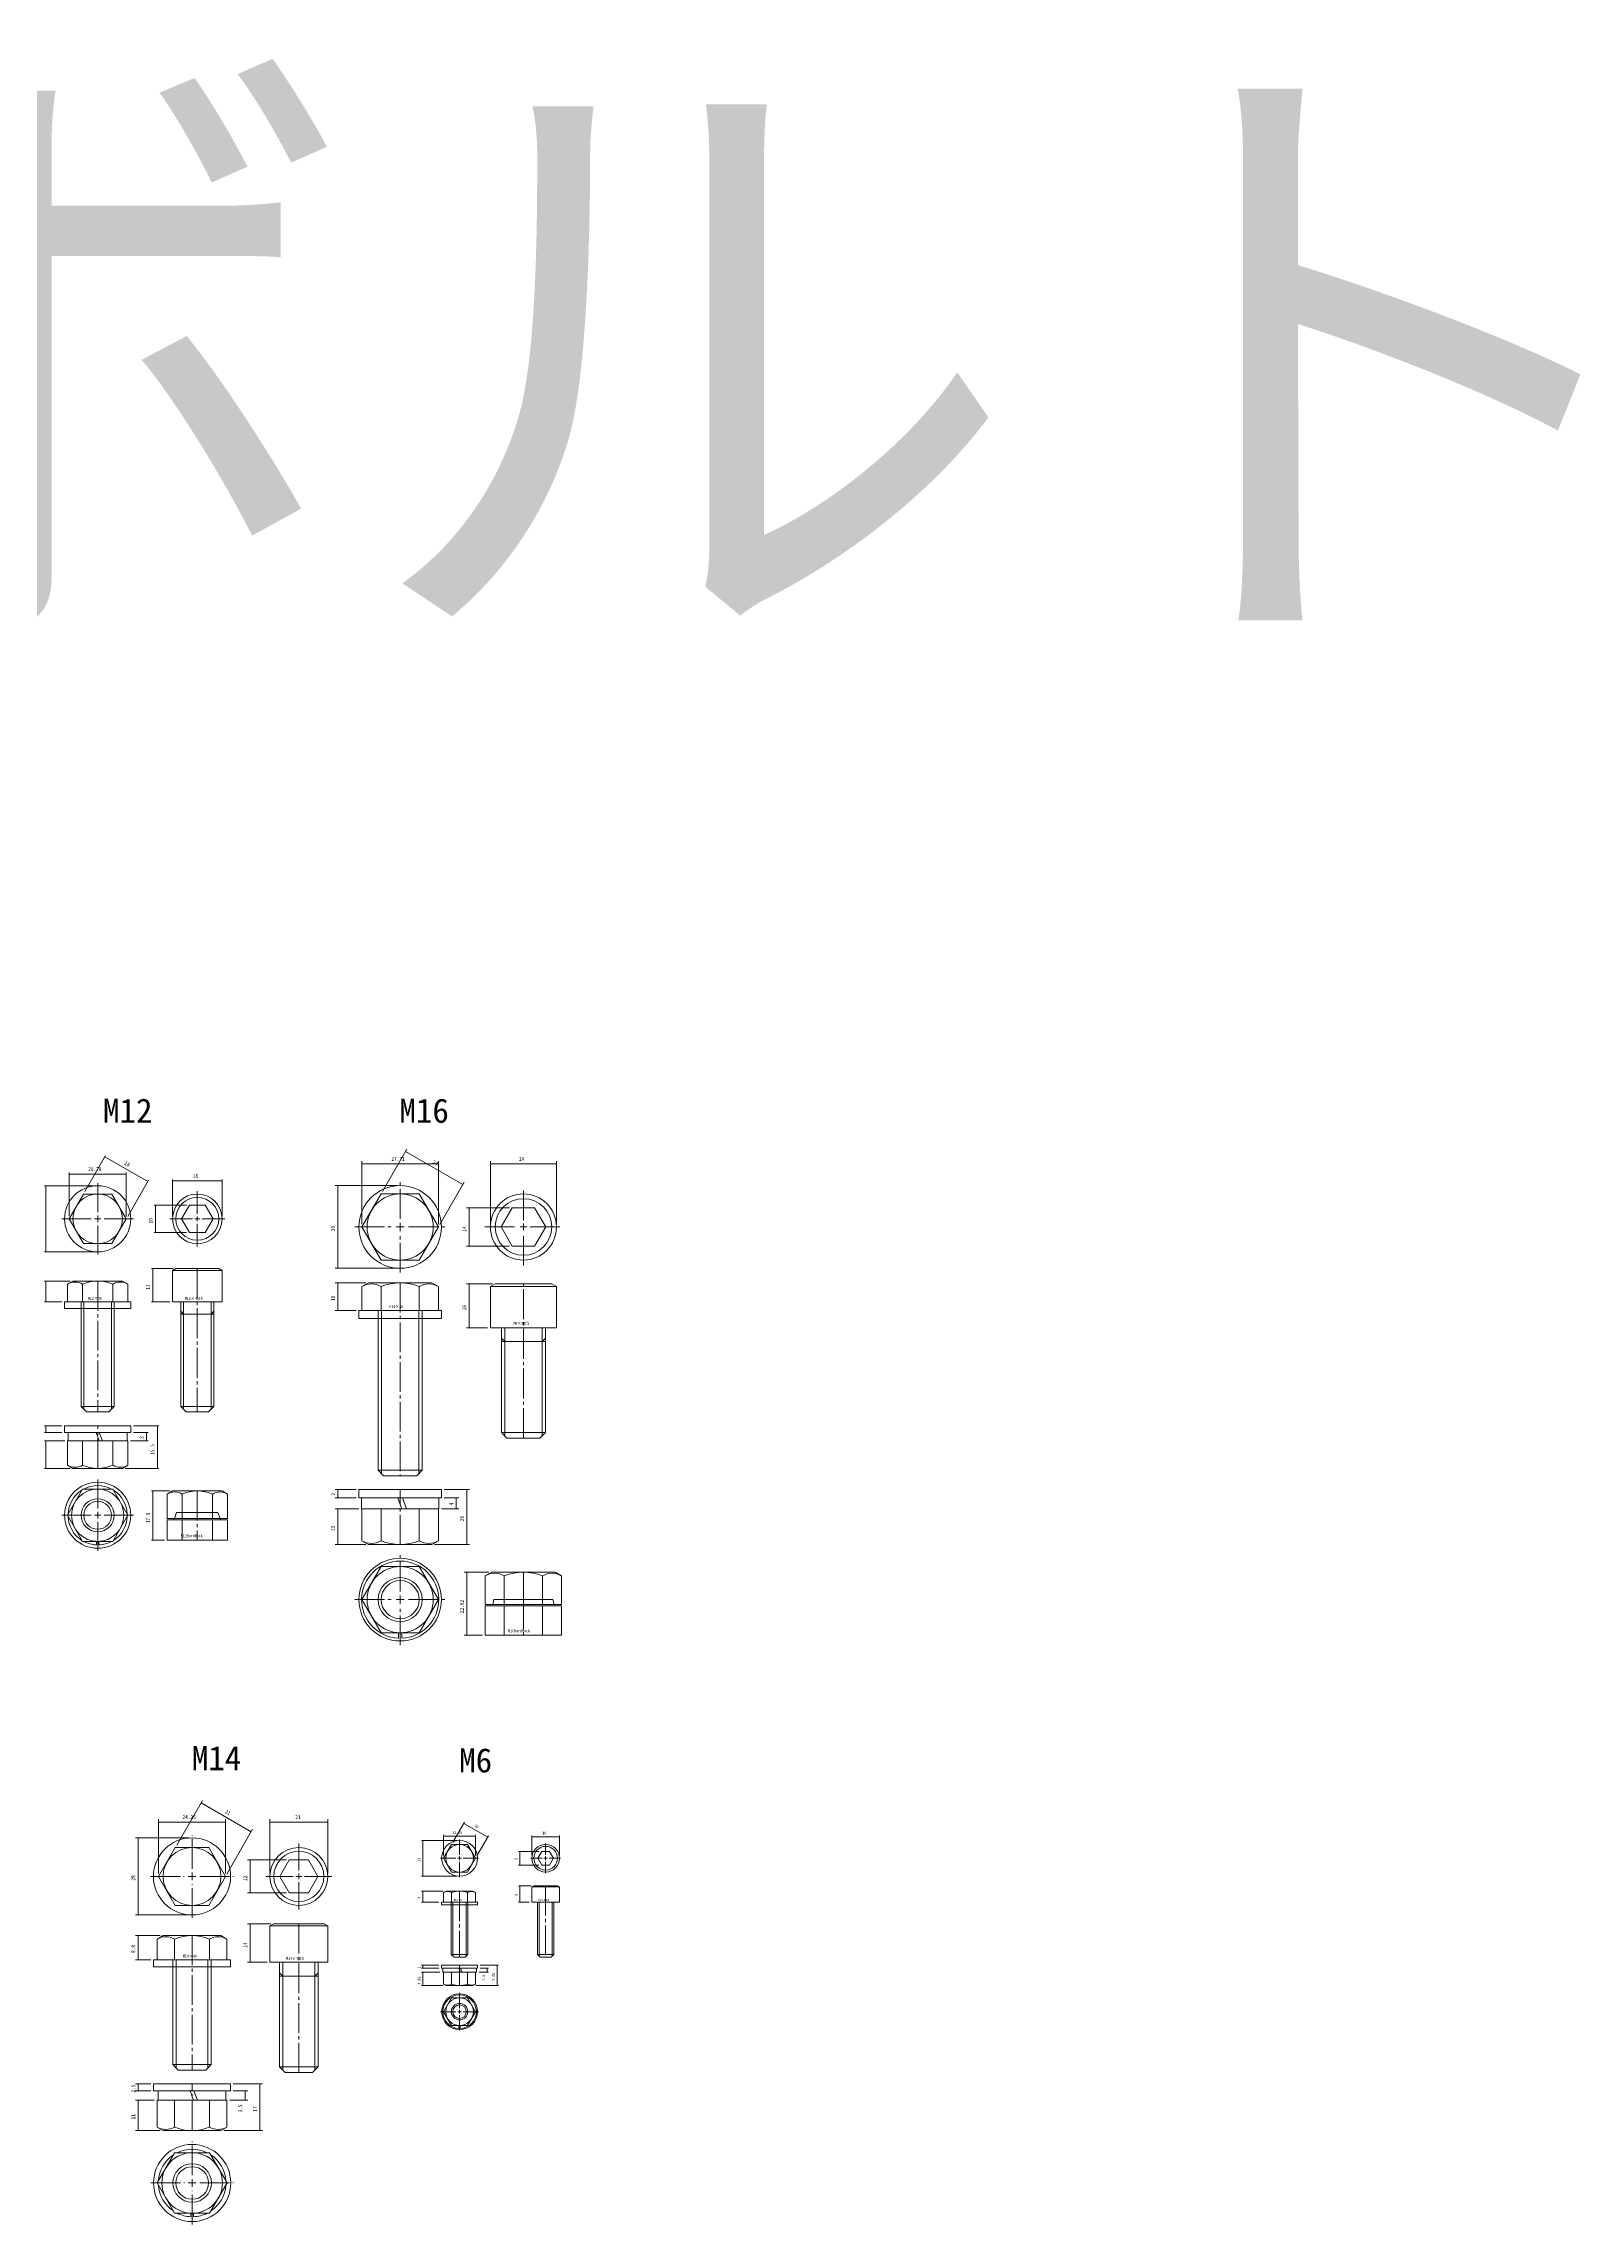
# Model space of a CAD drawing. Units: millimetres at full size. Extents: x -5218 to 5218, y -4308 to 3712.
# Drawn here: x 1266 to 1824, y 1688 to 2479 of the extents above; entities that cross this region are included whole.
import ezdxf
from ezdxf.enums import TextEntityAlignment as Align

# ---------------------------------------------------------------- set-up
doc = ezdxf.new("R2010")
doc.units = ezdxf.units.MM
doc.header["$LTSCALE"] = 1.2
doc.linetypes.add('CHAIN2', pattern=[12, 9, -1, 1, -1])
for name, color, linetype, lineweight in [('0-1_01_外形線', 134, 'Continuous', 9), ('0-2_03_かくれ線', 5, 'Continuous', 9), ('0-3_04_中心線', 4, 'CHAIN2', 9), ('0-4_02_細線', 6, 'Continuous', 9), ('0-5_10_補助線', 1, 'Continuous', 9), ('0-C_07_寸法線', 3, 'Continuous', 9)]:
    doc.layers.add(name, color=color, linetype=linetype, lineweight=lineweight)
doc.layers.add('0-A_06_文字', color=134, linetype='Continuous')
doc.styles.add('ＭＳ ゴシック', font='')
doc.styles.add('ＭＳ Ｐゴシック', font='')
doc.styles.get('ＭＳ ゴシック').set_extended_font_data('MS Gothic')
doc.styles.get('ＭＳ Ｐゴシック').set_extended_font_data('MS PGothic')

# ---------------------------------------------------------------- blocks, each defined once
blk = doc.blocks.new('U111')
at = {"layer": '0-3_04_中心線'}
for p, q in [((-6.859, 0), (-1.3, 0)), ((0, 1.3), (0, 6.859)), ((1.3, 0), (6.859, 0)), ((0, -6.859), (0, -1.3))]:
    blk.add_line(p, q, dxfattribs=at)
at = {"layer": '0-3_04_中心線', "linetype": 'Continuous'}
for p, q in [((-0.65, 0), (0.65, 0)), ((0, -0.65), (0, 0.65))]:
    blk.add_line(p, q, dxfattribs=at)
blk = doc.blocks.new('U112')
at = {"layer": '0-3_04_中心線'}
for p, q in [((-6.859, 0), (-1.3, 0)), ((0, 1.3), (0, 6.859)), ((1.3, 0), (6.859, 0)), ((0, -6.859), (0, -1.3))]:
    blk.add_line(p, q, dxfattribs=at)
at = {"layer": '0-3_04_中心線', "linetype": 'Continuous'}
for p, q in [((-0.65, 0), (0.65, 0)), ((0, -0.65), (0, 0.65))]:
    blk.add_line(p, q, dxfattribs=at)
blk = doc.blocks.new('U113')
at = {"layer": '0-3_04_中心線'}
for p, q in [((-5.359, 0), (-1.3, 0)), ((0, 1.3), (0, 5.359)), ((1.3, 0), (5.359, 0)), ((0, -5.359), (0, -1.3))]:
    blk.add_line(p, q, dxfattribs=at)
at = {"layer": '0-3_04_中心線', "linetype": 'Continuous'}
for p, q in [((-0.65, 0), (0.65, 0)), ((0, -0.65), (0, 0.65))]:
    blk.add_line(p, q, dxfattribs=at)
blk = doc.blocks.new('U94')
at = {"layer": '0-3_04_中心線'}
for p, q in [((0, 2.4), (0, 12.968)), ((-12.968, 0), (-2.4, 0)), ((2.4, 0), (12.968, 0)), ((0, -12.968), (0, -2.4))]:
    blk.add_line(p, q, dxfattribs=at)
at = {"layer": '0-3_04_中心線', "linetype": 'Continuous'}
for p, q in [((-1.2, 0), (1.2, 0)), ((0, -1.2), (0, 1.2))]:
    blk.add_line(p, q, dxfattribs=at)
blk = doc.blocks.new('U95')
at = {"layer": '0-3_04_中心線'}
for p, q in [((0, 2.4), (0, 12.968)), ((-12.968, 0), (-2.4, 0)), ((2.4, 0), (12.968, 0)), ((0, -12.968), (0, -2.4))]:
    blk.add_line(p, q, dxfattribs=at)
at = {"layer": '0-3_04_中心線', "linetype": 'Continuous'}
for p, q in [((-1.2, 0), (1.2, 0)), ((0, -1.2), (0, 1.2))]:
    blk.add_line(p, q, dxfattribs=at)
blk = doc.blocks.new('U93')
at = {"layer": '0-3_04_中心線'}
for p, q in [((0, 1.8), (0, 10)), ((-10, 0), (-1.8, 0)), ((1.8, 0), (10, 0)), ((0, -10), (0, -1.8))]:
    blk.add_line(p, q, dxfattribs=at)
at = {"layer": '0-3_04_中心線', "linetype": 'Continuous'}
for p, q in [((-0.9, 0), (0.9, 0)), ((0, -0.9), (0, 0.9))]:
    blk.add_line(p, q, dxfattribs=at)
blk = doc.blocks.new('U100')
at = {"layer": '0-3_04_中心線'}
for p, q in [((0, 2.8), (0, 15.028)), ((-15.028, 0), (-2.8, 0)), ((2.8, 0), (15.028, 0)), ((0, -15.028), (0, -2.8))]:
    blk.add_line(p, q, dxfattribs=at)
at = {"layer": '0-3_04_中心線', "linetype": 'Continuous'}
for p, q in [((-1.4, 0), (1.4, 0)), ((0, -1.4), (0, 1.4))]:
    blk.add_line(p, q, dxfattribs=at)
blk = doc.blocks.new('U101')
at = {"layer": '0-3_04_中心線'}
for p, q in [((0, 2.8), (0, 15.028)), ((-15.028, 0), (-2.8, 0)), ((2.8, 0), (15.028, 0)), ((0, -15.028), (0, -2.8))]:
    blk.add_line(p, q, dxfattribs=at)
at = {"layer": '0-3_04_中心線', "linetype": 'Continuous'}
for p, q in [((-1.4, 0), (1.4, 0)), ((0, -1.4), (0, 1.4))]:
    blk.add_line(p, q, dxfattribs=at)
blk = doc.blocks.new('U102')
at = {"layer": '0-3_04_中心線'}
for p, q in [((0, 2.1), (0, 12)), ((-12, 0), (-2.1, 0)), ((2.1, 0), (12, 0)), ((0, -12), (0, -2.1))]:
    blk.add_line(p, q, dxfattribs=at)
at = {"layer": '0-3_04_中心線', "linetype": 'Continuous'}
for p, q in [((-1.05, 0), (1.05, 0)), ((0, -1.05), (0, 1.05))]:
    blk.add_line(p, q, dxfattribs=at)
blk = doc.blocks.new('U105')
at = {"layer": '0-3_04_中心線'}
for p, q in [((0, 3), (0, 16.5)), ((-16.5, 0), (-3, 0)), ((3, 0), (16.5, 0)), ((0, -16.5), (0, -3))]:
    blk.add_line(p, q, dxfattribs=at)
at = {"layer": '0-3_04_中心線', "linetype": 'Continuous'}
for p, q in [((-1.5, 0), (1.5, 0)), ((0, -1.5), (0, 1.5))]:
    blk.add_line(p, q, dxfattribs=at)
blk = doc.blocks.new('U106')
at = {"layer": '0-3_04_中心線'}
for p, q in [((0, 3), (0, 16.5)), ((-16.5, 0), (-3, 0)), ((3, 0), (16.5, 0)), ((0, -16.5), (0, -3))]:
    blk.add_line(p, q, dxfattribs=at)
at = {"layer": '0-3_04_中心線', "linetype": 'Continuous'}
for p, q in [((-1.5, 0), (1.5, 0)), ((0, -1.5), (0, 1.5))]:
    blk.add_line(p, q, dxfattribs=at)
blk = doc.blocks.new('U107')
at = {"layer": '0-3_04_中心線'}
for p, q in [((0, 2.4), (0, 14)), ((-14, 0), (-2.4, 0)), ((2.4, 0), (14, 0)), ((0, -14), (0, -2.4))]:
    blk.add_line(p, q, dxfattribs=at)
at = {"layer": '0-3_04_中心線', "linetype": 'Continuous'}
for p, q in [((-1.2, 0), (1.2, 0)), ((0, -1.2), (0, 1.2))]:
    blk.add_line(p, q, dxfattribs=at)

msp = doc.modelspace()

# ---------------------------------------------------------------- linework, layer by layer
at = {"layer": '0-1_01_外形線'}
for p, q in [((1312.608, 2034.157), (1313.82, 2034.857)), ((1330.608, 2034.157), (1312.608, 2034.157)), ((1312.608, 2022.857), (1312.608, 2034.157)), ((1329.396, 2034.857), (1313.82, 2034.857)), ((1330.608, 2034.157), (1329.396, 2034.857)), ((1330.608, 2022.857), (1330.608, 2034.157)), ((1274.474, 2029.22), (1276.444, 2030.357)), ((1274.474, 2022.857), (1274.474, 2029.22)), ((1294.444, 2030.357), (1276.444, 2030.357)), ((1279.959, 2022.857), (1279.959, 2029.22)), ((1290.929, 2022.857), (1290.929, 2029.22)), ((1296.414, 2029.22), (1294.444, 2030.357)), ((1296.414, 2022.857), (1296.414, 2029.22)), ((1381.37, 2028.358), (1383.727, 2029.719)), ((1381.37, 2019.719), (1381.37, 2028.358)), ((1406.727, 2029.719), (1383.727, 2029.719)), ((1388.298, 2019.719), (1388.298, 2028.358)), ((1402.155, 2019.719), (1402.155, 2028.358)), ((1409.083, 2028.358), (1406.727, 2029.719)), ((1409.083, 2019.719), (1409.083, 2028.358)), ((1427.957, 2028.374), (1429.689, 2029.374)), ((1427.957, 2013.374), (1427.957, 2028.374)), ((1451.957, 2028.374), (1427.957, 2028.374)), ((1450.224, 2029.374), (1429.689, 2029.374)), ((1451.957, 2028.374), (1450.224, 2029.374)), ((1451.957, 2013.374), (1451.957, 2028.374)), ((1330.608, 2022.857), (1312.608, 2022.857)), ((1410.227, 2019.719), (1380.227, 2019.719)), ((1410.227, 2016.719), (1410.227, 2019.719)), ((1451.957, 2013.374), (1427.957, 2013.374)), ((1279.444, 1989.857), (1279.444, 1984.857)), ((1291.444, 1989.857), (1291.444, 1984.857)), ((1315.608, 1989.857), (1315.608, 1984.857)), ((1327.608, 1989.857), (1327.608, 1984.857)), ((1279.444, 1984.857), (1281.444, 1982.857)), ((1291.444, 1984.857), (1279.444, 1984.857)), ((1289.444, 1982.857), (1281.444, 1982.857)), ((1291.444, 1984.857), (1289.444, 1982.857)), ((1315.608, 1984.857), (1317.608, 1982.857)), ((1327.608, 1984.857), (1315.608, 1984.857)), ((1325.608, 1982.857), (1317.608, 1982.857)), ((1327.608, 1984.857), (1325.608, 1982.857)), ((1431.957, 1980.374), (1431.957, 1975.374)), ((1447.957, 1980.374), (1447.957, 1975.374)), ((1297.444, 1977.857), (1273.444, 1977.857)), ((1273.444, 1975.357), (1273.444, 1977.857)), ((1274.474, 1972.357), (1274.474, 1963.494)), ((1274.474, 1972.357), (1296.414, 1972.357)), ((1274.694, 1975.357), (1274.694, 1972.357)), ((1279.959, 1972.357), (1279.959, 1963.494)), ((1284.844, 1975.357), (1285.936, 1972.357)), ((1286.044, 1975.357), (1287.136, 1972.357)), ((1290.929, 1972.357), (1290.929, 1963.494)), ((1296.194, 1972.357), (1296.194, 1975.357)), ((1296.414, 1972.357), (1296.414, 1963.494)), ((1431.957, 1975.374), (1433.957, 1973.374)), ((1447.957, 1975.374), (1431.957, 1975.374)), ((1445.957, 1973.374), (1433.957, 1973.374)), ((1447.957, 1975.374), (1445.957, 1973.374)), ((1274.474, 1963.494), (1276.444, 1962.357)), ((1296.414, 1963.494), (1294.444, 1962.357)), ((1387.227, 1966.719), (1387.227, 1961.719)), ((1403.227, 1966.719), (1403.227, 1961.719)), ((1276.444, 1962.357), (1294.444, 1962.357)), ((1387.227, 1961.719), (1389.227, 1959.719)), ((1403.227, 1961.719), (1387.227, 1961.719)), ((1401.227, 1959.719), (1389.227, 1959.719)), ((1403.227, 1961.719), (1401.227, 1959.719)), ((1310.638, 1953.059), (1312.608, 1954.197)), ((1310.638, 1944.197), (1310.638, 1953.059)), ((1330.608, 1954.197), (1312.608, 1954.197)), ((1316.123, 1944.197), (1316.123, 1953.059)), ((1327.093, 1944.197), (1327.093, 1953.059)), ((1332.578, 1953.059), (1330.608, 1954.197)), ((1332.578, 1944.197), (1332.578, 1953.059)), ((1410.227, 1954.719), (1380.227, 1954.719)), ((1381.227, 1951.719), (1381.227, 1947.719)), ((1381.37, 1947.719), (1381.37, 1936.079)), ((1388.298, 1947.719), (1388.298, 1936.079)), ((1394.427, 1951.719), (1395.882, 1947.719)), ((1396.027, 1951.719), (1397.482, 1947.719)), ((1402.155, 1947.719), (1402.155, 1936.079)), ((1409.083, 1947.719), (1409.083, 1936.079)), ((1410.227, 1951.719), (1410.227, 1954.719)), ((1310.638, 1944.197), (1332.578, 1944.197)), ((1310.638, 1936.297), (1310.638, 1943.697)), ((1310.638, 1943.697), (1332.578, 1943.697)), ((1313.3, 1944.197), (1313.108, 1943.697)), ((1316.123, 1936.297), (1316.123, 1943.697)), ((1327.093, 1936.297), (1327.093, 1943.697)), ((1329.916, 1944.197), (1330.108, 1943.697)), ((1332.578, 1936.297), (1332.578, 1943.697)), ((1284.994, 1935.857), (1284.994, 1934.617)), ((1285.894, 1935.857), (1285.894, 1934.617)), ((1332.578, 1936.297), (1310.638, 1936.297)), ((1381.37, 1936.079), (1383.727, 1934.719)), ((1383.727, 1934.719), (1406.727, 1934.719)), ((1409.083, 1936.079), (1406.727, 1934.719)), ((1426.1, 1923.359), (1428.457, 1924.719)), ((1426.1, 1912.999), (1426.1, 1923.359)), ((1451.457, 1924.719), (1428.457, 1924.719)), ((1433.028, 1912.999), (1433.028, 1923.359)), ((1446.885, 1912.999), (1446.885, 1923.359)), ((1453.813, 1923.359), (1451.457, 1924.719)), ((1453.813, 1912.999), (1453.813, 1923.359)), ((1453.813, 1912.999), (1426.1, 1912.999)), ((1453.813, 1912.499), (1426.1, 1912.499)), ((1428.85, 1912.999), (1428.732, 1912.499)), ((1433.028, 1901.799), (1433.028, 1912.499)), ((1446.885, 1901.799), (1446.885, 1912.499)), ((1451.063, 1912.999), (1451.181, 1912.499)), ((1453.813, 1901.799), (1453.813, 1912.499)), ((1394.627, 1902.719), (1394.627, 1900.732)), ((1395.827, 1902.719), (1395.827, 1900.732)), ((1411.006, 1808.402), (1411.88, 1808.906)), ((1411.006, 1804.906), (1411.006, 1808.402)), ((1421.68, 1808.906), (1411.88, 1808.906)), ((1413.893, 1804.906), (1413.893, 1808.402)), ((1419.667, 1804.906), (1419.667, 1808.402)), ((1422.553, 1808.402), (1421.68, 1808.906)), ((1422.553, 1804.906), (1422.553, 1808.402)), ((1443.03, 1810.506), (1443.723, 1810.906)), ((1443.03, 1810.506), (1443.03, 1804.906)), ((1453.03, 1810.506), (1443.03, 1810.506)), ((1453.03, 1804.906), (1443.03, 1804.906)), ((1452.337, 1810.906), (1443.723, 1810.906)), ((1453.03, 1810.506), (1452.337, 1810.906)), ((1453.03, 1810.506), (1453.03, 1804.906)), ((1367.74, 1797.117), (1349.165, 1797.117)), ((1368.952, 1796.317), (1367.566, 1797.117)), ((1306.976, 1791.539), (1309.178, 1792.81)), ((1306.976, 1784.01), (1306.976, 1791.539)), ((1330.178, 1792.81), (1309.178, 1792.81)), ((1313.327, 1784.01), (1313.327, 1791.539)), ((1326.028, 1784.01), (1326.028, 1791.539)), ((1332.379, 1791.539), (1330.178, 1792.81)), ((1332.379, 1784.01), (1332.379, 1791.539)), ((1347.952, 1783.117), (1347.952, 1796.317)), ((1368.952, 1783.117), (1368.952, 1796.317)), ((1333.678, 1784.01), (1305.678, 1784.01)), ((1333.678, 1784.01), (1333.678, 1781.51)), ((1368.952, 1783.117), (1347.952, 1783.117)), ((1410.68, 1781.027), (1410.68, 1779.527)), ((1413.78, 1786.556), (1413.78, 1785.906)), ((1413.78, 1785.906), (1414.78, 1784.906)), ((1419.78, 1785.906), (1413.78, 1785.906)), ((1418.78, 1784.906), (1414.78, 1784.906)), ((1416.48, 1781.027), (1417.026, 1779.527)), ((1417.08, 1781.027), (1417.626, 1779.527)), ((1419.78, 1785.906), (1418.78, 1784.906)), ((1419.78, 1786.556), (1419.78, 1785.906)), ((1422.88, 1779.527), (1422.88, 1781.027)), ((1445.03, 1786.556), (1445.03, 1785.906)), ((1445.03, 1785.906), (1446.03, 1784.906)), ((1451.03, 1785.906), (1445.03, 1785.906)), ((1450.03, 1784.906), (1446.03, 1784.906)), ((1451.03, 1785.906), (1450.03, 1784.906)), ((1451.03, 1786.556), (1451.03, 1785.906)), ((1410.68, 1779.527), (1422.88, 1779.527)), ((1411.006, 1779.527), (1411.006, 1775.181)), ((1411.006, 1775.181), (1411.88, 1774.677)), ((1411.88, 1774.677), (1421.68, 1774.677)), ((1413.893, 1779.527), (1413.893, 1775.181)), ((1419.667, 1779.527), (1419.667, 1775.181)), ((1416.555, 1760.177), (1416.555, 1759.081)), ((1417.005, 1760.177), (1417.005, 1759.081)), ((1312.678, 1749.51), (1312.678, 1746.01)), ((1326.678, 1749.51), (1326.678, 1746.01)), ((1312.678, 1746.01), (1314.678, 1744.01)), ((1326.678, 1746.01), (1312.678, 1746.01)), ((1324.678, 1744.01), (1314.678, 1744.01)), ((1326.678, 1746.01), (1324.678, 1744.01)), ((1351.452, 1748.617), (1351.452, 1745.117)), ((1351.452, 1745.117), (1353.452, 1743.117)), ((1365.452, 1745.117), (1351.452, 1745.117)), ((1363.452, 1743.117), (1353.452, 1743.117)), ((1365.452, 1745.117), (1363.452, 1743.117)), ((1365.452, 1748.617), (1365.452, 1745.117)), ((1333.678, 1739.01), (1305.678, 1739.01)), ((1307.428, 1736.51), (1307.428, 1733.01)), ((1318.978, 1736.51), (1320.251, 1733.01)), ((1320.378, 1736.51), (1321.651, 1733.01)), ((1331.928, 1733.01), (1331.928, 1736.51)), ((1333.678, 1739.01), (1333.678, 1736.51)), ((1306.976, 1733.01), (1306.976, 1723.281)), ((1306.976, 1733.01), (1332.379, 1733.01)), ((1313.327, 1733.01), (1313.327, 1723.281)), ((1326.028, 1733.01), (1326.028, 1723.281)), ((1332.379, 1733.01), (1332.379, 1723.281)), ((1306.976, 1723.281), (1309.178, 1722.01)), ((1309.178, 1722.01), (1330.178, 1722.01)), ((1332.379, 1723.281), (1330.178, 1722.01)), ((1319.211, 1692.01), (1319.211, 1690.771)), ((1320.261, 1692.01), (1320.261, 1690.771))]:
    msp.add_line(p, q, dxfattribs=at)
for points in [[(1280.248, 2061.942), (1275.052, 2052.942), (1280.248, 2043.942), (1290.64, 2043.942), (1295.836, 2052.942), (1290.64, 2061.942)], [(1324.495, 2057.942), (1318.721, 2057.942), (1315.835, 2052.942), (1318.721, 2047.942), (1324.495, 2047.942), (1327.381, 2052.942)], [(1388.298, 2061.984), (1381.37, 2049.984), (1388.298, 2037.984), (1402.155, 2037.984), (1409.083, 2049.984), (1402.155, 2061.984)], [(1443.998, 2056.984), (1435.915, 2056.984), (1431.874, 2049.984), (1435.915, 2042.984), (1443.998, 2042.984), (1448.039, 2049.984)], [(1273.444, 2020.357), (1297.444, 2020.357), (1297.444, 2022.857), (1273.444, 2022.857)], [(1279.959, 1954.857), (1274.474, 1945.357), (1279.959, 1935.857), (1290.929, 1935.857), (1296.414, 1945.357), (1290.929, 1954.857)], [(1402.155, 1926.719), (1388.298, 1926.719), (1381.37, 1914.719), (1388.298, 1902.719), (1402.155, 1902.719), (1409.083, 1914.719)], [(1313.615, 1824.775), (1307.553, 1814.275), (1313.615, 1803.775), (1325.74, 1803.775), (1331.802, 1814.275), (1325.74, 1824.775)], [(1413.893, 1825.864), (1411.006, 1820.864), (1413.893, 1815.864), (1419.667, 1815.864), (1422.553, 1820.864), (1419.667, 1825.864)], [(1446.586, 1818.364), (1449.473, 1818.364), (1450.916, 1820.864), (1449.473, 1823.364), (1446.586, 1823.364), (1445.143, 1820.864)], [(1365.38, 1814.275), (1361.916, 1820.275), (1354.988, 1820.275), (1351.524, 1814.275), (1354.988, 1808.275), (1361.916, 1808.275)], [(1410.28, 1803.906), (1423.28, 1803.906), (1423.28, 1804.906), (1410.28, 1804.906)], [(1423.28, 1782.027), (1410.28, 1782.027), (1410.28, 1781.027), (1423.28, 1781.027)], [(1413.893, 1770.177), (1411.006, 1765.177), (1413.893, 1760.177), (1419.667, 1760.177), (1422.553, 1765.177), (1419.667, 1770.177)], [(1326.086, 1714.01), (1313.385, 1714.01), (1307.034, 1703.01), (1313.385, 1692.01), (1326.086, 1692.01), (1332.437, 1703.01)]]:
    msp.add_lwpolyline(points, close=True, dxfattribs=at)
for points in [[(1410.227, 2016.719), (1380.227, 2016.719), (1380.227, 2019.719)], [(1297.444, 1977.857), (1297.444, 1975.357), (1273.444, 1975.357)], [(1410.227, 1951.719), (1380.227, 1951.719), (1380.227, 1954.719)], [(1381.227, 1947.719), (1409.227, 1947.719), (1409.227, 1951.719)], [(1453.813, 1901.799), (1426.1, 1901.799), (1426.1, 1912.499)], [(1368.952, 1796.317), (1347.952, 1796.317), (1349.338, 1797.117)], [(1333.678, 1781.51), (1305.678, 1781.51), (1305.678, 1784.01)], [(1422.553, 1779.527), (1422.553, 1775.181), (1421.68, 1774.677)], [(1333.678, 1736.51), (1305.678, 1736.51), (1305.678, 1739.01)]]:
    msp.add_lwpolyline(points, dxfattribs=at)
for centre, radius in [((1285.444, 2052.942), 12), ((1285.444, 2052.942), 9), ((1321.608, 2052.942), 9), ((1321.608, 2052.942), 7.788), ((1395.227, 2049.984), 15), ((1395.227, 2049.984), 12), ((1439.957, 2049.984), 12), ((1439.957, 2049.984), 10.268), ((1285.444, 1945.357), 12), ((1285.444, 1945.357), 9.5), ((1285.444, 1945.357), 6), ((1285.444, 1945.357), 5.053), ((1395.227, 1914.719), 15), ((1395.227, 1914.719), 12), ((1395.227, 1914.719), 8), ((1395.227, 1914.719), 6.918), ((1319.678, 1814.275), 14), ((1319.678, 1814.275), 10.5), ((1358.452, 1814.275), 10.5), ((1358.452, 1814.275), 9.114), ((1416.78, 1820.864), 6.5), ((1416.78, 1820.864), 5), ((1448.03, 1820.864), 5), ((1448.03, 1820.864), 4.307), ((1416.78, 1765.177), 6.5), ((1416.78, 1765.177), 5), ((1416.78, 1765.177), 3), ((1416.78, 1765.177), 2.458), ((1319.736, 1703.01), 14), ((1319.736, 1703.01), 11), ((1319.736, 1703.01), 7), ((1319.736, 1703.01), 5.918)]:
    msp.add_circle(centre, radius, dxfattribs=at)
for centre, radius, start, end in [((1277.217, 2024.47), 5.485, 60.00001, 119.99999), ((1285.444, 2016.561), 13.796, 66.57346, 113.42654), ((1293.671, 2024.47), 5.485, 60.00001, 119.99999), ((1384.834, 2022.358), 6.928, 60.00001, 119.99999), ((1395.227, 2011.398), 18.321, 67.78075, 112.21925), ((1405.619, 2022.358), 6.928, 60.00001, 119.99999), ((1277.217, 1968.244), 5.485, 240.00001, 299.99999), ((1285.444, 1976.153), 13.796, 246.57346, 293.42654), ((1293.671, 1968.244), 5.485, 240.00001, 299.99999), ((1285.444, 1945.357), 10.75, 62.09453, 117.90547), ((1285.444, 1945.357), 10.75, 122.09453, 177.90547), ((1285.444, 1945.357), 10.75, 2.09453, 57.90547), ((1313.381, 1948.309), 5.485, 60.00001, 119.99999), ((1321.608, 1940.401), 13.796, 66.57346, 113.42654), ((1329.835, 1948.309), 5.485, 60.00001, 119.99999), ((1285.444, 1945.357), 10.75, 182.09453, 237.90547), ((1285.444, 1945.357), 10.75, 302.09453, 357.90547), ((1285.444, 1945.357), 10.75, 242.09453, 267.60087), ((1285.444, 1945.357), 10.75, 272.39913, 297.90547), ((1384.834, 1942.079), 6.928, 240.00001, 299.99999), ((1395.227, 1953.04), 18.321, 247.78075, 292.21925), ((1405.619, 1942.079), 6.928, 240.00001, 299.99999), ((1395.227, 1914.719), 14, 272.45629, 267.54371), ((1429.564, 1917.359), 6.928, 60.00001, 119.99999), ((1439.957, 1906.398), 18.321, 67.78075, 112.21925), ((1450.349, 1917.359), 6.928, 60.00001, 119.99999), ((1412.45, 1805.902), 2.887, 60.00001, 119.99999), ((1416.78, 1800.392), 8.514, 70.18087, 109.81913), ((1421.11, 1805.902), 2.887, 60.00001, 119.99999), ((1310.151, 1786.039), 6.351, 60.00001, 119.99999), ((1319.678, 1776.309), 16.5, 67.36311, 112.63689), ((1329.204, 1786.039), 6.351, 60.00001, 119.99999), ((1412.45, 1777.681), 2.887, 240.00001, 299.99999), ((1416.78, 1783.191), 8.514, 250.18087, 289.81913), ((1421.11, 1777.681), 2.887, 240.00001, 299.99999), ((1416.78, 1765.177), 6.1, 272.11385, 267.88615), ((1310.151, 1728.781), 6.351, 240.00001, 299.99999), ((1319.678, 1738.51), 16.5, 247.36311, 292.63689), ((1329.204, 1728.781), 6.351, 240.00001, 299.99999), ((1319.736, 1703.01), 12.25, 123.89109, 176.10891), ((1319.736, 1703.01), 12.25, 63.89109, 116.10891), ((1319.736, 1703.01), 12.25, 3.89109, 56.10891), ((1319.736, 1703.01), 12.25, 183.89109, 236.10891), ((1319.736, 1703.01), 12.25, 303.89109, 356.10891), ((1319.736, 1703.01), 12.25, 243.89109, 267.54371), ((1319.736, 1703.01), 12.25, 272.45629, 296.10891)]:
    msp.add_arc(centre, radius, start, end, dxfattribs=at)
at = {"layer": '0-2_03_かくれ線'}
for p, q in [((1279.444, 2022.857), (1279.444, 1989.857)), ((1280.444, 2022.857), (1280.444, 1989.857)), ((1290.444, 2022.857), (1290.444, 1989.857)), ((1291.444, 2022.857), (1291.444, 1989.857)), ((1315.608, 2022.857), (1315.608, 1989.857)), ((1316.608, 2018.378), (1315.608, 2019.378)), ((1327.608, 2018.378), (1315.608, 2018.378)), ((1316.608, 2022.857), (1316.608, 1989.857)), ((1326.608, 2022.857), (1326.608, 1989.857)), ((1326.608, 2018.378), (1327.608, 2019.378)), ((1327.608, 2022.857), (1327.608, 1989.857)), ((1387.227, 2019.719), (1387.227, 1966.719)), ((1388.427, 2019.719), (1388.427, 1966.719)), ((1402.027, 2019.719), (1402.027, 1966.719)), ((1403.227, 2019.719), (1403.227, 1966.719)), ((1431.957, 2013.374), (1431.957, 1980.374)), ((1433.157, 2013.374), (1433.157, 1980.374)), ((1446.757, 2013.374), (1446.757, 1980.374)), ((1447.957, 2013.374), (1447.957, 1980.374)), ((1433.157, 2008.374), (1431.957, 2009.574)), ((1447.957, 2008.374), (1431.957, 2008.374)), ((1446.757, 2008.374), (1447.957, 2009.574)), ((1313.3, 1944.197), (1314.108, 1946.297)), ((1314.108, 1946.297), (1329.108, 1946.297)), ((1329.916, 1944.197), (1329.108, 1946.297)), ((1428.85, 1912.999), (1429.275, 1914.799)), ((1450.638, 1914.799), (1429.275, 1914.799)), ((1451.063, 1912.999), (1450.638, 1914.799)), ((1413.78, 1804.906), (1413.78, 1786.556)), ((1414.38, 1804.906), (1414.38, 1786.556)), ((1419.18, 1804.906), (1419.18, 1786.556)), ((1419.78, 1804.906), (1419.78, 1786.556)), ((1445.03, 1804.906), (1445.03, 1786.556)), ((1445.63, 1804.906), (1445.63, 1786.556)), ((1450.43, 1804.906), (1450.43, 1786.556)), ((1451.03, 1804.906), (1451.03, 1786.556)), ((1312.678, 1784.01), (1312.678, 1749.51)), ((1313.878, 1784.01), (1313.878, 1749.51)), ((1325.478, 1784.01), (1325.478, 1749.51)), ((1326.678, 1784.01), (1326.678, 1749.51)), ((1351.452, 1783.117), (1351.452, 1748.617)), ((1352.652, 1783.117), (1352.652, 1748.617)), ((1364.252, 1783.117), (1364.252, 1748.617)), ((1365.452, 1783.117), (1365.452, 1748.617)), ((1352.652, 1778.117), (1351.452, 1779.317)), ((1365.452, 1778.117), (1351.452, 1778.117)), ((1364.252, 1778.117), (1365.452, 1779.317))]:
    msp.add_line(p, q, dxfattribs=at)
at = {"layer": '0-3_04_中心線'}
for p, q in [((1321.608, 2034.857), (1321.608, 1982.857)), ((1285.444, 2030.357), (1285.444, 1982.857)), ((1395.227, 2029.719), (1395.227, 1959.719)), ((1439.957, 1973.374), (1439.957, 2029.374)), ((1285.444, 1962.357), (1285.444, 1977.857)), ((1321.608, 1954.197), (1321.608, 1936.297)), ((1395.227, 1934.719), (1395.227, 1954.719)), ((1439.957, 1924.719), (1439.957, 1911.719)), ((1439.957, 1914.799), (1439.957, 1901.799)), ((1416.78, 1808.906), (1416.78, 1784.906)), ((1448.03, 1810.906), (1448.03, 1784.906)), ((1358.452, 1743.117), (1358.452, 1797.117)), ((1319.678, 1792.81), (1319.678, 1744.01)), ((1416.78, 1774.677), (1416.78, 1782.027)), ((1319.678, 1722.01), (1319.678, 1739.01))]:
    msp.add_line(p, q, dxfattribs=at)
at = {"layer": '0-4_02_細線'}
for p, q in [((1280.444, 1989.857), (1280.444, 1983.857)), ((1290.444, 1989.857), (1290.444, 1983.857)), ((1316.608, 1989.857), (1316.608, 1983.857)), ((1326.608, 1989.857), (1326.608, 1983.857)), ((1433.157, 1980.374), (1433.157, 1974.174)), ((1446.757, 1980.374), (1446.757, 1974.174)), ((1388.427, 1966.719), (1388.427, 1960.519)), ((1402.027, 1966.719), (1402.027, 1960.519)), ((1414.38, 1786.556), (1414.38, 1785.306)), ((1419.18, 1786.556), (1419.18, 1785.306)), ((1445.63, 1786.556), (1445.63, 1785.306)), ((1450.43, 1786.556), (1450.43, 1785.306)), ((1313.878, 1749.51), (1313.878, 1744.81)), ((1325.478, 1749.51), (1325.478, 1744.81)), ((1352.652, 1748.617), (1352.652, 1743.917)), ((1364.252, 1748.617), (1364.252, 1743.917))]:
    msp.add_line(p, q, dxfattribs=at)
at = {"layer": '0-C_07_寸法線'}
for p, q in [((1280.748, 2062.808), (1288.315, 2075.915)), ((1288.065, 2075.481), (1303.653, 2066.482)), ((1381.37, 2050.984), (1381.37, 2073.898)), ((1388.798, 2062.85), (1397.679, 2078.232)), ((1397.179, 2077.366), (1417.964, 2065.366)), ((1409.083, 2050.984), (1409.083, 2073.898)), ((1427.957, 2050.984), (1427.957, 2073.898)), ((1451.957, 2050.984), (1451.957, 2073.898)), ((1275.052, 2053.942), (1275.052, 2069.708)), ((1275.052, 2069.208), (1295.836, 2069.208)), ((1295.836, 2053.942), (1295.836, 2069.708)), ((1296.336, 2053.809), (1303.903, 2066.915)), ((1312.608, 2053.942), (1312.608, 2067.267)), ((1312.608, 2066.767), (1330.608, 2066.767)), ((1330.608, 2053.942), (1330.608, 2067.267)), ((1381.37, 2072.898), (1409.083, 2072.898)), ((1409.583, 2050.85), (1418.464, 2066.232)), ((1427.957, 2072.898), (1451.957, 2072.898)), ((1284.444, 2064.942), (1266.097, 2064.942)), ((1266.597, 2040.942), (1266.597, 2064.942)), ((1317.721, 2057.942), (1305.987, 2057.942)), ((1306.487, 2057.942), (1306.487, 2047.942)), ((1394.227, 2064.984), (1371.624, 2064.984)), ((1372.624, 2034.984), (1372.624, 2064.984)), ((1434.915, 2056.984), (1419.27, 2056.984)), ((1420.27, 2042.984), (1420.27, 2056.984)), ((1317.721, 2047.942), (1305.987, 2047.942)), ((1434.915, 2042.984), (1419.27, 2042.984)), ((1284.444, 2040.942), (1266.097, 2040.942)), ((1312.82, 2034.857), (1304.987, 2034.857)), ((1305.487, 2022.857), (1305.487, 2034.857)), ((1394.227, 2034.984), (1371.624, 2034.984)), ((1275.444, 2030.357), (1266.097, 2030.357)), ((1266.597, 2022.857), (1266.597, 2030.357)), ((1382.727, 2029.719), (1371.624, 2029.719)), ((1372.624, 2019.719), (1372.624, 2029.719)), ((1428.689, 2029.374), (1419.27, 2029.374)), ((1420.27, 2013.374), (1420.27, 2029.374)), ((1272.444, 2022.857), (1266.097, 2022.857)), ((1311.608, 2022.857), (1304.987, 2022.857)), ((1379.227, 2019.719), (1371.624, 2019.719)), ((1426.957, 2013.374), (1419.27, 2013.374)), ((1272.444, 1977.857), (1266.097, 1977.857)), ((1272.444, 1975.357), (1266.097, 1975.357)), ((1273.474, 1972.357), (1266.097, 1972.357)), ((1266.597, 1975.357), (1266.597, 1977.857)), ((1266.597, 1962.357), (1266.597, 1972.357)), ((1297.414, 1972.357), (1303.71, 1972.357)), ((1298.444, 1977.857), (1307.607, 1977.857)), ((1298.444, 1975.357), (1303.71, 1975.357)), ((1303.21, 1972.357), (1303.21, 1975.357)), ((1307.107, 1962.357), (1307.107, 1977.857)), ((1275.444, 1962.357), (1266.097, 1962.357)), ((1295.444, 1962.357), (1307.607, 1962.357)), ((1311.608, 1954.197), (1304.987, 1954.197)), ((1305.487, 1936.297), (1305.487, 1954.197)), ((1379.227, 1954.719), (1371.624, 1954.719)), ((1379.227, 1951.719), (1371.624, 1951.719)), ((1380.227, 1947.719), (1371.624, 1947.719)), ((1372.624, 1951.719), (1372.624, 1954.719)), ((1372.624, 1934.719), (1372.624, 1947.719)), ((1410.227, 1947.719), (1416.538, 1947.719)), ((1411.227, 1954.719), (1420.445, 1954.719)), ((1411.227, 1951.719), (1416.538, 1951.719)), ((1415.538, 1947.719), (1415.538, 1951.719)), ((1419.445, 1934.719), (1419.445, 1954.719)), ((1309.638, 1936.297), (1304.987, 1936.297)), ((1382.727, 1934.719), (1371.624, 1934.719)), ((1407.727, 1934.719), (1420.445, 1934.719)), ((1427.457, 1924.719), (1418.414, 1924.719)), ((1419.414, 1901.799), (1419.414, 1924.719)), ((1425.1, 1901.799), (1418.414, 1901.799)), ((1314.115, 1825.641), (1323.489, 1841.876)), ((1322.989, 1841.01), (1341.176, 1830.51)), ((1307.553, 1815.275), (1307.553, 1835.018)), ((1307.553, 1834.018), (1331.802, 1834.018)), ((1331.802, 1815.275), (1331.802, 1835.018)), ((1332.302, 1815.141), (1341.676, 1831.376)), ((1347.952, 1815.275), (1347.952, 1835.018)), ((1347.952, 1834.018), (1368.952, 1834.018)), ((1368.952, 1815.275), (1368.952, 1835.018)), ((1411.006, 1821.864), (1411.006, 1829.391)), ((1411.006, 1828.891), (1422.553, 1828.891)), ((1414.393, 1826.73), (1418.572, 1833.967)), ((1418.322, 1833.534), (1426.982, 1828.534)), ((1422.553, 1821.864), (1422.553, 1829.391)), ((1423.053, 1821.73), (1427.232, 1828.967)), ((1443.03, 1821.864), (1443.03, 1829.126)), ((1443.03, 1828.626), (1453.03, 1828.626)), ((1453.03, 1821.864), (1453.03, 1829.126)), ((1318.678, 1828.275), (1299.145, 1828.275)), ((1300.145, 1800.275), (1300.145, 1828.275)), ((1415.78, 1827.364), (1402.978, 1827.364)), ((1403.478, 1814.364), (1403.478, 1827.364)), ((1445.586, 1823.364), (1438.18, 1823.364)), ((1438.68, 1818.364), (1438.68, 1823.364)), ((1353.988, 1820.275), (1339.783, 1820.275)), ((1340.783, 1808.275), (1340.783, 1820.275)), ((1415.78, 1814.364), (1402.978, 1814.364)), ((1445.586, 1818.364), (1438.18, 1818.364)), ((1353.988, 1808.275), (1339.783, 1808.275)), ((1410.88, 1808.906), (1402.978, 1808.906)), ((1409.28, 1804.906), (1402.978, 1804.906)), ((1403.478, 1804.906), (1403.478, 1808.906)), ((1442.723, 1810.906), (1438.18, 1810.906)), ((1442.03, 1804.906), (1438.18, 1804.906)), ((1438.68, 1804.906), (1438.68, 1810.906)), ((1318.678, 1800.275), (1299.145, 1800.275)), ((1348.338, 1797.117), (1339.783, 1797.117)), ((1340.783, 1783.117), (1340.783, 1797.117)), ((1308.178, 1792.81), (1299.145, 1792.81)), ((1300.145, 1784.01), (1300.145, 1792.81)), ((1304.678, 1784.01), (1299.145, 1784.01)), ((1346.952, 1783.117), (1339.783, 1783.117)), ((1409.28, 1782.027), (1402.978, 1782.027)), ((1409.28, 1781.027), (1402.978, 1781.027)), ((1403.478, 1781.027), (1403.478, 1782.027)), ((1424.28, 1782.027), (1430.935, 1782.027)), ((1424.28, 1781.027), (1427.323, 1781.027)), ((1426.823, 1779.527), (1426.823, 1781.027)), ((1430.435, 1774.677), (1430.435, 1782.027)), ((1409.68, 1779.527), (1402.978, 1779.527)), ((1410.88, 1774.677), (1402.978, 1774.677)), ((1403.478, 1774.677), (1403.478, 1779.527)), ((1422.68, 1774.677), (1430.935, 1774.677)), ((1423.88, 1779.527), (1427.323, 1779.527)), ((1304.678, 1739.01), (1299.145, 1739.01)), ((1304.678, 1736.51), (1299.145, 1736.51)), ((1300.145, 1736.51), (1300.145, 1739.01)), ((1334.678, 1739.01), (1345.316, 1739.01)), ((1334.678, 1736.51), (1339.989, 1736.51)), ((1338.989, 1733.01), (1338.989, 1736.51)), ((1344.316, 1722.01), (1344.316, 1739.01)), ((1305.976, 1733.01), (1299.145, 1733.01)), ((1300.145, 1722.01), (1300.145, 1733.01)), ((1333.379, 1733.01), (1339.989, 1733.01)), ((1308.178, 1722.01), (1299.145, 1722.01)), ((1331.178, 1722.01), (1345.316, 1722.01))]:
    msp.add_line(p, q, dxfattribs=at)

# ---------------------------------------------------------------- block references
at = {"layer": '0-3_04_中心線'}
for name, p in [('U95', (1285.444, 2052.942)), ('U106', (1395.227, 2049.984)), ('U93', (1321.608, 2052.942)), ('U107', (1439.957, 2049.984)), ('U94', (1285.444, 1945.357)), ('U105', (1395.227, 1914.719)), ('U101', (1319.678, 1814.275)), ('U102', (1358.452, 1814.275)), ('U112', (1416.78, 1820.864)), ('U113', (1448.03, 1820.864)), ('U111', (1416.78, 1765.177)), ('U100', (1319.736, 1703.01))]:
    msp.add_blockref(name, p, dxfattribs=at)

# ---------------------------------------------------------------- texts
at = {"layer": '0-5_10_補助線', "style": 'ＭＳ ゴシック', "width": 0.8}
for s, height, p in [('M12×40', 1.1, (1281.879, 2023.157)), ('M12×40CS', 1.1, (1317.062, 2023.157)), ('M16×60', 1.1, (1391.313, 2020.219)), ('M6×40CS', 1.1, (1436.344, 2014.135)), ('M12HardRock', 1.1, (1315.602, 1937.059)), ('M16HardRock', 1.1, (1434.443, 1902.541)), ('M6×20', 0.7331, (1414.705, 1805.141)), ('M6×20CS', 0.7331, (1445.47, 1805.126)), ('M14×40', 1.1, (1316.341, 1784.51)), ('M14×40CS', 1.1, (1353.838, 1783.617))]:
    msp.add_text(s, height=height, dxfattribs=at).set_placement(p, align=Align.BOTTOM_LEFT)
at = {"layer": '0-A_06_文字', "color": 3, "style": 'ＭＳ Ｐゴシック'}
msp.add_text('多頻度ボルト', height=176, dxfattribs=at).set_placement((419.896, 2224.536), align=Align.BOTTOM_LEFT)
at = {"layer": '0-A_06_文字', "style": 'ＭＳ ゴシック'}
for s, p in [('M12', (1287.393, 2085.16)), ('M16', (1394.958, 2085.16)), ('M14', (1319.61, 1850.151)), ('M6', (1416.646, 1849.373))]:
    msp.add_text(s, height=8.798, dxfattribs=at).set_placement(p, align=Align.BOTTOM_LEFT)
at = {"layer": '0-C_07_寸法線', "color": 134, "style": 'ＭＳ ゴシック', "width": 0.8}
for s, height, rotation, p in [('18', 1.466, 330, (1294.753, 2072.342)), ('24', 1.466, 330, (1406.532, 2072.688)), ('10', 1.466, 90, (1305.862, 2051.304)), ('30', 1.466, 90, (1371.999, 2048.46)), ('14', 1.466, 90, (1419.645, 2048.307)), ('12', 1.466, 90, (1304.862, 2027.219)), ('10', 1.466, 90, (1371.999, 2023.081)), ('16', 1.466, 90, (1419.645, 2019.736)), ('3', 1.466, 90, (1302.585, 1973.095)), ('15.5', 1.466, 90, (1306.482, 1967.326)), ('3', 1.466, 90, (1371.999, 1952.457)), ('4', 1.466, 90, (1414.913, 1948.919)), ('17.9', 1.466, 90, (1304.862, 1942.504)), ('13', 1.466, 90, (1371.999, 1939.581)), ('20', 1.466, 90, (1418.82, 1943.195)), ('22.92', 1.466, 90, (1418.789, 1909.831)), ('21', 1.466, 330, (1331.273, 1836.949)), ('10', 1.1, 330, (1421.838, 1832.081)), ('13', 1.1, 90, (1402.978, 1819.635)), ('5', 1.1, 90, (1438.18, 1820.292)), ('28', 1.466, 90, (1299.52, 1812.751)), ('12', 1.466, 90, (1340.158, 1812.637)), ('4', 1.1, 90, (1402.978, 1806.306)), ('6', 1.1, 90, (1438.18, 1807.306)), ('8.8', 1.466, 90, (1299.52, 1786.505)), ('14', 1.466, 90, (1340.158, 1788.441)), ('1', 1.1, 90, (1402.978, 1780.925)), ('4.85', 1.1, 90, (1402.978, 1775.061)), ('1.5', 1.1, 90, (1426.402, 1776.444)), ('7.35', 1.1, 90, (1429.935, 1776.352)), ('2.5', 1.466, 90, (1299.52, 1735.833)), ('11', 1.466, 90, (1299.52, 1726.1)), ('3.5', 1.466, 90, (1338.364, 1728.657)), ('17', 1.466, 90, (1343.691, 1728.872))]:
    msp.add_text(s, height=height, rotation=rotation, dxfattribs=at).set_placement(p, align=Align.BOTTOM_LEFT)
for s, height, p in [('27.71', 1.466, (1392.027, 2073.523)), ('24', 1.466, (1438.395, 2073.523)), ('20.78', 1.466, (1282.015, 2069.833)), ('18', 1.466, (1319.97, 2067.392)), ('24.25', 1.466, (1316.249, 1834.643)), ('21', 1.466, (1357.157, 1834.643)), ('11.55', 1.1, (1414.123, 1829.391)), ('10', 1.1, (1446.801, 1829.126))]:
    msp.add_text(s, height=height, dxfattribs=at).set_placement(p, align=Align.BOTTOM_LEFT)

doc.saveas('drawing.dxf')
